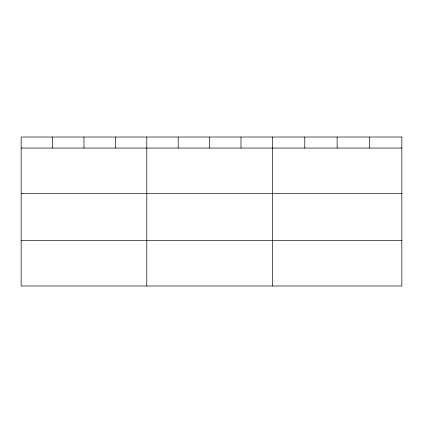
<?xml version="1.0" encoding="UTF-8"?>
<svg xmlns="http://www.w3.org/2000/svg" width="423" height="423" viewBox="0 0 423 423"><rect width="100%" height="100%" fill="white"/><g stroke="black" fill="none" stroke-linecap="round" stroke-linejoin="round"><path stroke-width="0.63" d="M21.15 148.055L401.85 148.055M21.15 193.57L401.85 193.57M21.15 240.47L401.85 240.47M369.49 137.015L369.49 148.055M337.131 137.015L337.131 148.055M304.772 137.015L304.772 148.055M272.412 137.015L272.412 285.985M241.004 137.015L241.004 148.055M209.597 137.015L209.597 148.055M178.189 137.015L178.189 148.055M146.781 137.015L146.781 285.985M115.373 137.015L115.373 148.055M83.966 137.015L83.966 148.055M52.558 137.015L52.558 148.055M401.85 137.015L21.15 137.015L21.15 285.985L401.85 285.985L401.85 137.015"/></g></svg>
